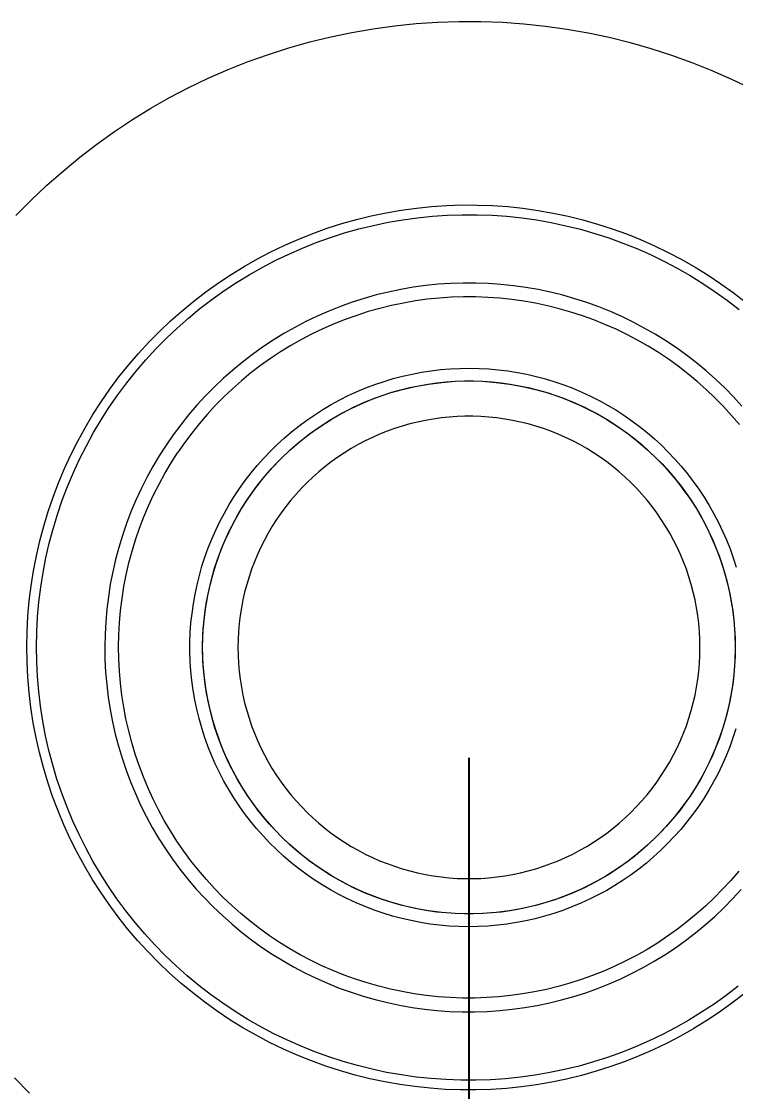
# Model space of a CAD drawing. Header units: millimetres. Extents: x 311 to 4068, y 1050 to 3803.
# Drawn here: x 927.3 to 992.1, y 1212.3 to 1309.3 of the extents above; entities that cross this region are included whole.
import ezdxf

# ---------------------------------------------------------------- set-up
doc = ezdxf.new("R2010")
doc.units = ezdxf.units.MM
doc.layers.add('ZANO_R', color=7, linetype='Continuous', lineweight=0)
doc.layers.add('ZANO_W', color=1, linetype='Continuous', lineweight=0)
doc.styles.get("Standard").update_dxf_attribs({"font": 'ARIALUNI.TTF'})
doc.dimstyles.new('pl i ang', dxfattribs={"dimtxt": 50, "dimasz": 50, "dimexe": 1.25, "dimexo": 0.625, "dimgap": 10, "dimtad": 1, "dimtoh": 1, "dimtxsty": 'Standard', "dimcen": 2.5, "dimclrd": 1, "dimclre": 1, "dimclrt": 1, "dimadec": 0, "dimazin": 0, "dimtfac": 1, "dimtmove": 0, "dimatfit": 3, "dimfxl": 1, "dimarcsym": 1})

# ---------------------------------------------------------------- blocks, each defined once
blk = doc.blocks.new('*D395')
at = {"layer": 'ZANO_W', "color": 1, "lineweight": -2}
for p, q in [((509.58, 1242.57), (509.58, 1161.072)), ((967.877, 1242.567), (967.877, 1161.072)), ((549.58, 1171.072), (927.877, 1171.072))]:
    blk.add_line(p, q, dxfattribs=at)
at = {"layer": 'ZANO_W', "color": 1}
for points in [[(549.58, 1177.739), (549.58, 1164.406), (509.58, 1171.072)], [(927.877, 1164.406), (927.877, 1177.739), (967.877, 1171.072)]]:
    blk.add_solid(points, dxfattribs=at)
at = {"layer": 'ZANO_W', "color": 1, "insert": (738.729, 1201.509), "char_height": 40, "attachment_point": 5}
blk.add_mtext('458', dxfattribs=at)

msp = doc.modelspace()

# ---------------------------------------------------------------- linework, layer by layer
at = {"layer": 'ZANO_R'}
for p, q in [((963.083, 1309.101), (965.037, 1309.233)), ((965.037, 1309.233), (966.995, 1309.297)), ((966.995, 1309.297), (968.953, 1309.294)), ((968.953, 1309.294), (970.91, 1309.223)), ((970.91, 1309.223), (972.864, 1309.085)), ((955.347, 1307.903), (957.264, 1308.302)), ((957.264, 1308.302), (959.194, 1308.635)), ((959.194, 1308.635), (961.134, 1308.902)), ((961.134, 1308.902), (963.083, 1309.101)), ((972.864, 1309.085), (974.812, 1308.879)), ((974.812, 1308.879), (976.751, 1308.606)), ((976.751, 1308.606), (978.68, 1308.267)), ((978.68, 1308.267), (980.596, 1307.861)), ((951.559, 1306.906), (953.444, 1307.437)), ((953.444, 1307.437), (955.347, 1307.903)), ((980.596, 1307.861), (982.497, 1307.389)), ((982.497, 1307.389), (984.381, 1306.851)), ((947.849, 1305.651), (949.693, 1306.31)), ((949.693, 1306.31), (951.559, 1306.906)), ((984.381, 1306.851), (986.245, 1306.25)), ((986.245, 1306.25), (988.087, 1305.584)), ((946.029, 1304.928), (947.849, 1305.651)), ((988.087, 1305.584), (989.905, 1304.855)), ((944.234, 1304.142), (946.029, 1304.928)), ((989.905, 1304.855), (991.696, 1304.063)), ((942.468, 1303.295), (944.234, 1304.142)), ((991.696, 1304.063), (993.459, 1303.211)), ((939.029, 1301.421), (940.733, 1302.388)), ((940.733, 1302.388), (942.468, 1303.295)), ((937.36, 1300.396), (939.029, 1301.421)), ((935.727, 1299.315), (937.36, 1300.396)), ((934.133, 1298.177), (935.727, 1299.315)), ((932.579, 1296.985), (934.133, 1298.177)), ((931.067, 1295.74), (932.579, 1296.985)), ((929.599, 1294.444), (931.067, 1295.74)), ((928.176, 1293.097), (929.599, 1294.444)), ((926.801, 1291.703), (928.176, 1293.097)), ((959.022, 1291.676), (960.377, 1291.958)), ((960.377, 1291.958), (961.741, 1292.194)), ((961.741, 1292.194), (963.112, 1292.382)), ((963.112, 1292.382), (964.489, 1292.523)), ((964.489, 1292.523), (965.871, 1292.616)), ((964.564, 1291.645), (965.915, 1291.736)), ((965.871, 1292.616), (967.254, 1292.661)), ((965.915, 1291.736), (967.268, 1291.781)), ((967.254, 1292.661), (968.638, 1292.659)), ((967.268, 1291.781), (968.622, 1291.778)), ((968.622, 1291.778), (969.975, 1291.729)), ((968.638, 1292.659), (970.022, 1292.609)), ((969.975, 1291.729), (971.325, 1291.634)), ((970.022, 1292.609), (971.402, 1292.511)), ((971.402, 1292.511), (972.779, 1292.366)), ((972.779, 1292.366), (974.15, 1292.173)), ((974.15, 1292.173), (975.513, 1291.933)), ((975.513, 1291.933), (976.867, 1291.646)), ((955.026, 1290.55), (956.345, 1290.971)), ((956.345, 1290.971), (957.677, 1291.347)), ((957.677, 1291.347), (959.022, 1291.676)), ((957.901, 1290.495), (959.216, 1290.817)), ((959.216, 1290.817), (960.542, 1291.093)), ((960.542, 1291.093), (961.876, 1291.323)), ((961.876, 1291.323), (963.217, 1291.507)), ((963.217, 1291.507), (964.564, 1291.645)), ((971.325, 1291.634), (972.671, 1291.491)), ((972.671, 1291.491), (974.012, 1291.303)), ((974.012, 1291.303), (975.345, 1291.068)), ((975.345, 1291.068), (976.67, 1290.787)), ((976.67, 1290.787), (977.984, 1290.461)), ((976.867, 1291.646), (978.211, 1291.312)), ((978.211, 1291.312), (979.542, 1290.933)), ((979.542, 1290.933), (980.859, 1290.507)), ((952.436, 1289.573), (953.723, 1290.084)), ((953.723, 1290.084), (955.026, 1290.55)), ((955.309, 1289.716), (956.598, 1290.128)), ((956.598, 1290.128), (957.901, 1290.495)), ((977.984, 1290.461), (979.286, 1290.09)), ((979.286, 1290.09), (980.574, 1289.674)), ((980.859, 1290.507), (982.161, 1290.037)), ((982.161, 1290.037), (983.446, 1289.521)), ((949.92, 1288.419), (951.168, 1289.018)), ((951.168, 1289.018), (952.436, 1289.573)), ((952.776, 1288.76), (954.034, 1289.26)), ((954.034, 1289.26), (955.309, 1289.716)), ((980.574, 1289.674), (981.847, 1289.214)), ((981.847, 1289.214), (983.104, 1288.71)), ((983.446, 1289.521), (984.712, 1288.962)), ((984.712, 1288.962), (985.958, 1288.359)), ((948.693, 1287.778), (949.92, 1288.419)), ((950.315, 1287.632), (951.535, 1288.217)), ((951.535, 1288.217), (952.776, 1288.76)), ((983.104, 1288.71), (984.342, 1288.163)), ((984.342, 1288.163), (985.561, 1287.573)), ((985.958, 1288.359), (987.183, 1287.714)), ((946.31, 1286.371), (947.49, 1287.095)), ((947.49, 1287.095), (948.693, 1287.778)), ((947.937, 1286.337), (949.115, 1287.005)), ((949.115, 1287.005), (950.315, 1287.632)), ((985.561, 1287.573), (986.759, 1286.942)), ((986.759, 1286.942), (987.934, 1286.27)), ((987.183, 1287.714), (988.384, 1287.027)), ((988.384, 1287.027), (989.561, 1286.299)), ((945.156, 1285.606), (946.31, 1286.371)), ((946.784, 1285.628), (947.937, 1286.337)), ((987.934, 1286.27), (989.085, 1285.558)), ((989.561, 1286.299), (990.713, 1285.53)), ((944.029, 1284.802), (945.156, 1285.606)), ((945.655, 1284.88), (946.784, 1285.628)), ((961.7, 1285.01), (960.584, 1284.777)), ((962.824, 1285.204), (961.7, 1285.01)), ((963.953, 1285.359), (962.824, 1285.204)), ((965.087, 1285.475), (963.953, 1285.359)), ((966.225, 1285.552), (965.087, 1285.475)), ((967.364, 1285.589), (966.225, 1285.552)), ((968.504, 1285.587), (967.364, 1285.589)), ((969.644, 1285.546), (968.504, 1285.587)), ((970.781, 1285.466), (969.644, 1285.546)), ((971.915, 1285.346), (970.781, 1285.466)), ((973.044, 1285.187), (971.915, 1285.346)), ((974.167, 1284.989), (973.044, 1285.187)), ((975.282, 1284.753), (974.167, 1284.989)), ((989.085, 1285.558), (990.211, 1284.806)), ((990.713, 1285.53), (991.837, 1284.722)), ((941.862, 1283.08), (942.931, 1283.96)), ((942.931, 1283.96), (944.029, 1284.802)), ((943.479, 1283.27), (944.553, 1284.094)), ((944.553, 1284.094), (945.655, 1284.88)), ((958.379, 1284.197), (957.293, 1283.851)), ((959.477, 1284.506), (958.379, 1284.197)), ((960.584, 1284.777), (959.477, 1284.506)), ((963.016, 1283.964), (961.935, 1283.777)), ((964.102, 1284.113), (963.016, 1283.964)), ((965.194, 1284.225), (964.102, 1284.113)), ((966.288, 1284.298), (965.194, 1284.225)), ((967.384, 1284.334), (966.288, 1284.298)), ((968.481, 1284.333), (967.384, 1284.334)), ((969.577, 1284.293), (968.481, 1284.333)), ((970.671, 1284.215), (969.577, 1284.293)), ((971.761, 1284.1), (970.671, 1284.215)), ((972.847, 1283.948), (971.761, 1284.1)), ((973.928, 1283.757), (972.847, 1283.948)), ((976.388, 1284.478), (975.282, 1284.753)), ((977.485, 1284.166), (976.388, 1284.478)), ((978.57, 1283.815), (977.485, 1284.166)), ((990.211, 1284.806), (991.311, 1284.016)), ((991.311, 1284.016), (992.382, 1283.189)), ((991.837, 1284.722), (992.932, 1283.876)), ((940.825, 1282.164), (941.862, 1283.08)), ((942.434, 1282.409), (943.479, 1283.27)), ((955.16, 1283.046), (954.116, 1282.589)), ((956.22, 1283.467), (955.16, 1283.046)), ((957.293, 1283.851), (956.22, 1283.467)), ((958.74, 1282.996), (957.696, 1282.662)), ((959.796, 1283.293), (958.74, 1282.996)), ((960.861, 1283.554), (959.796, 1283.293)), ((961.935, 1283.777), (960.861, 1283.554)), ((975.001, 1283.53), (973.928, 1283.757)), ((976.065, 1283.266), (975.001, 1283.53)), ((977.12, 1282.965), (976.065, 1283.266)), ((979.642, 1283.428), (978.57, 1283.815)), ((980.7, 1283.003), (979.642, 1283.428)), ((981.743, 1282.543), (980.7, 1283.003)), ((939.819, 1281.212), (940.825, 1282.164)), ((941.419, 1281.513), (942.434, 1282.409)), ((953.088, 1282.096), (952.078, 1281.567)), ((954.116, 1282.589), (953.088, 1282.096)), ((956.663, 1282.292), (955.644, 1281.888)), ((957.696, 1282.662), (956.663, 1282.292)), ((978.163, 1282.628), (977.12, 1282.965)), ((979.195, 1282.255), (978.163, 1282.628)), ((980.213, 1281.847), (979.195, 1282.255)), ((982.769, 1282.046), (981.743, 1282.543)), ((983.778, 1281.515), (982.769, 1282.046)), ((938.847, 1280.226), (939.819, 1281.212)), ((940.436, 1280.583), (941.419, 1281.513)), ((952.078, 1281.567), (951.086, 1281.005)), ((954.639, 1281.448), (953.65, 1280.974)), ((955.644, 1281.888), (954.639, 1281.448)), ((981.216, 1281.404), (980.213, 1281.847)), ((982.203, 1280.926), (981.216, 1281.404)), ((984.767, 1280.949), (983.778, 1281.515)), ((937.91, 1279.208), (938.847, 1280.226)), ((939.485, 1279.619), (940.436, 1280.583)), ((950.115, 1280.408), (949.164, 1279.778)), ((951.086, 1281.005), (950.115, 1280.408)), ((952.678, 1280.466), (951.724, 1279.924)), ((953.65, 1280.974), (952.678, 1280.466)), ((983.174, 1280.415), (982.203, 1280.926)), ((984.126, 1279.87), (983.174, 1280.415)), ((985.737, 1280.349), (984.767, 1280.949)), ((986.685, 1279.716), (985.737, 1280.349)), ((937.008, 1278.158), (937.91, 1279.208)), ((938.568, 1278.623), (939.485, 1279.619)), ((948.236, 1279.116), (947.332, 1278.422)), ((949.164, 1279.778), (948.236, 1279.116)), ((950.79, 1279.35), (949.875, 1278.744)), ((951.724, 1279.924), (950.79, 1279.35)), ((985.058, 1279.293), (984.126, 1279.87)), ((985.971, 1278.684), (985.058, 1279.293)), ((987.611, 1279.051), (986.685, 1279.716)), ((936.143, 1277.077), (937.008, 1278.158)), ((937.686, 1277.595), (938.568, 1278.623)), ((947.332, 1278.422), (946.451, 1277.698)), ((949.875, 1278.744), (948.983, 1278.107)), ((986.861, 1278.044), (985.971, 1278.684)), ((988.513, 1278.354), (987.611, 1279.051)), ((989.391, 1277.626), (988.513, 1278.354)), ((936.84, 1276.538), (937.686, 1277.595)), ((946.451, 1277.698), (945.597, 1276.943)), ((948.112, 1277.44), (947.266, 1276.743)), ((948.983, 1278.107), (948.112, 1277.44)), ((961.864, 1277.148), (962.716, 1277.341)), ((962.716, 1277.341), (963.575, 1277.504)), ((963.575, 1277.504), (964.438, 1277.638)), ((964.438, 1277.638), (965.305, 1277.742)), ((965.305, 1277.742), (966.176, 1277.816)), ((966.176, 1277.816), (967.048, 1277.86)), ((967.048, 1277.86), (967.922, 1277.873)), ((967.922, 1277.873), (968.795, 1277.857)), ((968.795, 1277.857), (969.667, 1277.81)), ((969.667, 1277.81), (970.538, 1277.733)), ((970.538, 1277.733), (971.405, 1277.627)), ((971.405, 1277.627), (972.267, 1277.49)), ((972.267, 1277.49), (973.125, 1277.324)), ((973.125, 1277.324), (973.976, 1277.128)), ((987.729, 1277.374), (986.861, 1278.044)), ((988.574, 1276.674), (987.729, 1277.374)), ((990.243, 1276.869), (989.391, 1277.626)), ((935.316, 1275.967), (936.143, 1277.077)), ((936.032, 1275.453), (936.84, 1276.538)), ((945.597, 1276.943), (944.769, 1276.16)), ((947.266, 1276.743), (946.443, 1276.017)), ((958.538, 1276.086), (959.355, 1276.394)), ((959.355, 1276.394), (960.183, 1276.675)), ((960.183, 1276.675), (961.02, 1276.926)), ((961.02, 1276.926), (961.864, 1277.148)), ((962.506, 1276.113), (963.321, 1276.284)), ((963.321, 1276.284), (964.143, 1276.427)), ((964.143, 1276.427), (964.968, 1276.542)), ((964.968, 1276.542), (965.798, 1276.628)), ((965.798, 1276.628), (966.629, 1276.686)), ((966.629, 1276.686), (967.463, 1276.714)), ((967.463, 1276.714), (968.296, 1276.714)), ((968.296, 1276.714), (969.129, 1276.686)), ((969.129, 1276.686), (969.961, 1276.628)), ((969.961, 1276.628), (970.79, 1276.542)), ((970.79, 1276.542), (971.616, 1276.427)), ((971.616, 1276.427), (972.437, 1276.284)), ((972.437, 1276.284), (973.253, 1276.113)), ((973.976, 1277.128), (974.82, 1276.903)), ((974.82, 1276.903), (975.656, 1276.649)), ((975.656, 1276.649), (976.483, 1276.366)), ((976.483, 1276.366), (977.299, 1276.055)), ((989.393, 1275.945), (988.574, 1276.674)), ((991.069, 1276.082), (990.243, 1276.869)), ((934.528, 1274.829), (935.316, 1275.967)), ((935.261, 1274.34), (936.032, 1275.453)), ((943.968, 1275.348), (943.196, 1274.509)), ((944.769, 1276.16), (943.968, 1275.348)), ((945.647, 1275.263), (944.877, 1274.482)), ((946.443, 1276.017), (945.647, 1275.263)), ((956.157, 1274.994), (956.938, 1275.386)), ((956.938, 1275.386), (957.732, 1275.75)), ((957.732, 1275.75), (958.538, 1276.086)), ((959.316, 1275.149), (960.1, 1275.431)), ((960.1, 1275.431), (960.894, 1275.686)), ((960.894, 1275.686), (961.696, 1275.913)), ((961.696, 1275.913), (962.506, 1276.113)), ((973.253, 1276.113), (974.063, 1275.913)), ((974.063, 1275.913), (974.865, 1275.686)), ((974.865, 1275.686), (975.659, 1275.431)), ((975.659, 1275.431), (976.443, 1275.149)), ((977.299, 1276.055), (978.104, 1275.716)), ((978.104, 1275.716), (978.897, 1275.349)), ((978.897, 1275.349), (979.677, 1274.955)), ((990.187, 1275.189), (989.393, 1275.945)), ((991.866, 1275.268), (991.069, 1276.082)), ((992.636, 1274.427), (991.866, 1275.268)), ((933.78, 1273.664), (934.528, 1274.829)), ((934.529, 1273.201), (935.261, 1274.34)), ((943.196, 1274.509), (942.454, 1273.644)), ((944.877, 1274.482), (944.134, 1273.675)), ((954.637, 1274.132), (955.39, 1274.576)), ((955.39, 1274.576), (956.157, 1274.994)), ((957.027, 1274.142), (957.778, 1274.504)), ((957.778, 1274.504), (958.541, 1274.84)), ((958.541, 1274.84), (959.316, 1275.149)), ((976.443, 1275.149), (977.217, 1274.84)), ((977.217, 1274.84), (977.981, 1274.504)), ((977.981, 1274.504), (978.732, 1274.142)), ((979.677, 1274.955), (980.442, 1274.535)), ((980.442, 1274.535), (981.193, 1274.088)), ((990.955, 1274.406), (990.187, 1275.189)), ((991.695, 1273.596), (990.955, 1274.406)), ((933.072, 1272.475), (933.78, 1273.664)), ((942.454, 1273.644), (941.741, 1272.754)), ((944.134, 1273.675), (943.42, 1272.843)), ((953.181, 1273.167), (953.901, 1273.662)), ((953.901, 1273.662), (954.637, 1274.132)), ((954.855, 1272.905), (955.565, 1273.342)), ((955.565, 1273.342), (956.289, 1273.755)), ((956.289, 1273.755), (957.027, 1274.142)), ((965.354, 1273.365), (964.638, 1273.266)), ((966.074, 1273.44), (965.354, 1273.365)), ((966.795, 1273.49), (966.074, 1273.44)), ((967.518, 1273.515), (966.795, 1273.49)), ((968.241, 1273.515), (967.518, 1273.515)), ((968.964, 1273.49), (968.241, 1273.515)), ((969.685, 1273.44), (968.964, 1273.49)), ((970.405, 1273.365), (969.685, 1273.44)), ((971.121, 1273.266), (970.405, 1273.365)), ((978.732, 1274.142), (979.47, 1273.755)), ((979.47, 1273.755), (980.194, 1273.342)), ((980.194, 1273.342), (980.904, 1272.905)), ((981.193, 1274.088), (981.928, 1273.616)), ((981.928, 1273.616), (982.646, 1273.118)), ((992.407, 1272.761), (991.695, 1273.596)), ((932.405, 1271.262), (933.072, 1272.475)), ((933.836, 1272.038), (934.529, 1273.201)), ((941.741, 1272.754), (941.06, 1271.839)), ((943.42, 1272.843), (942.734, 1271.987)), ((951.795, 1272.104), (952.479, 1272.648)), ((952.479, 1272.648), (953.181, 1273.167)), ((953.483, 1271.958), (954.161, 1272.443)), ((954.161, 1272.443), (954.855, 1272.905)), ((961.131, 1272.401), (960.45, 1272.157)), ((961.82, 1272.622), (961.131, 1272.401)), ((962.515, 1272.82), (961.82, 1272.622)), ((963.218, 1272.993), (962.515, 1272.82)), ((963.925, 1273.141), (963.218, 1272.993)), ((964.638, 1273.266), (963.925, 1273.141)), ((971.834, 1273.141), (971.121, 1273.266)), ((972.541, 1272.993), (971.834, 1273.141)), ((973.243, 1272.82), (972.541, 1272.993)), ((973.939, 1272.622), (973.243, 1272.82)), ((974.628, 1272.401), (973.939, 1272.622)), ((975.308, 1272.157), (974.628, 1272.401)), ((980.904, 1272.905), (981.598, 1272.443)), ((981.598, 1272.443), (982.276, 1271.958)), ((982.646, 1273.118), (983.347, 1272.596)), ((983.347, 1272.596), (984.029, 1272.05)), ((933.185, 1270.851), (933.836, 1272.038)), ((941.06, 1271.839), (940.411, 1270.902)), ((942.734, 1271.987), (942.079, 1271.107)), ((950.486, 1270.948), (951.13, 1271.537)), ((951.13, 1271.537), (951.795, 1272.104)), ((952.179, 1270.918), (952.822, 1271.449)), ((952.822, 1271.449), (953.483, 1271.958)), ((959.117, 1271.597), (958.465, 1271.284)), ((959.779, 1271.888), (959.117, 1271.597)), ((960.45, 1272.157), (959.779, 1271.888)), ((975.98, 1271.888), (975.308, 1272.157)), ((976.642, 1271.597), (975.98, 1271.888)), ((977.294, 1271.284), (976.642, 1271.597)), ((982.276, 1271.958), (982.937, 1271.449)), ((982.937, 1271.449), (983.579, 1270.918)), ((984.029, 1272.05), (984.692, 1271.481)), ((984.692, 1271.481), (985.334, 1270.89)), ((931.781, 1270.026), (932.405, 1271.262)), ((932.574, 1269.643), (933.185, 1270.851)), ((940.411, 1270.902), (939.794, 1269.943)), ((942.079, 1271.107), (941.455, 1270.206)), ((949.862, 1270.336), (950.486, 1270.948)), ((951.555, 1270.365), (952.179, 1270.918)), ((957.196, 1270.589), (956.581, 1270.21)), ((957.825, 1270.947), (957.196, 1270.589)), ((958.465, 1271.284), (957.825, 1270.947)), ((977.934, 1270.947), (977.294, 1271.284)), ((978.563, 1270.589), (977.934, 1270.947)), ((979.178, 1270.21), (978.563, 1270.589)), ((983.579, 1270.918), (984.203, 1270.365)), ((985.334, 1270.89), (985.956, 1270.276)), ((931.2, 1268.77), (931.781, 1270.026)), ((932.006, 1268.414), (932.574, 1269.643)), ((939.794, 1269.943), (939.211, 1268.964)), ((940.862, 1269.283), (941.455, 1270.206)), ((948.679, 1269.051), (949.259, 1269.704)), ((949.259, 1269.704), (949.862, 1270.336)), ((950.366, 1269.197), (950.951, 1269.791)), ((950.951, 1269.791), (951.555, 1270.365)), ((955.979, 1269.81), (955.39, 1269.388)), ((956.581, 1270.21), (955.979, 1269.81)), ((979.78, 1269.81), (979.178, 1270.21)), ((980.368, 1269.388), (979.78, 1269.81)), ((984.203, 1270.365), (984.808, 1269.791)), ((984.808, 1269.791), (985.392, 1269.197)), ((985.956, 1270.276), (986.557, 1269.642)), ((986.557, 1269.642), (987.135, 1268.987)), ((930.663, 1267.494), (931.2, 1268.77)), ((939.211, 1268.964), (938.663, 1267.964)), ((940.301, 1268.341), (940.862, 1269.283)), ((948.121, 1268.379), (948.679, 1269.051)), ((949.261, 1267.949), (949.803, 1268.582)), ((949.803, 1268.582), (950.366, 1269.197)), ((954.26, 1268.487), (953.718, 1268.007)), ((954.817, 1268.947), (954.26, 1268.487)), ((955.39, 1269.388), (954.817, 1268.947)), ((980.942, 1268.947), (980.368, 1269.388)), ((981.499, 1268.487), (980.942, 1268.947)), ((982.04, 1268.007), (981.499, 1268.487)), ((985.392, 1269.197), (985.956, 1268.582)), ((985.956, 1268.582), (986.498, 1267.949)), ((987.135, 1268.987), (987.69, 1268.313)), ((930.17, 1266.201), (930.663, 1267.494)), ((931.48, 1267.166), (932.006, 1268.414)), ((938.663, 1267.964), (938.149, 1266.947)), ((939.773, 1267.379), (940.301, 1268.341)), ((947.078, 1266.978), (947.587, 1267.687)), ((947.587, 1267.687), (948.121, 1268.379)), ((948.741, 1267.297), (949.261, 1267.949)), ((953.194, 1267.509), (952.687, 1266.993)), ((953.718, 1268.007), (953.194, 1267.509)), ((982.565, 1267.509), (982.04, 1268.007)), ((983.072, 1266.993), (982.565, 1267.509)), ((986.498, 1267.949), (987.018, 1267.297)), ((987.69, 1268.313), (988.222, 1267.62)), ((988.222, 1267.62), (988.729, 1266.908)), ((930.998, 1265.901), (931.48, 1267.166)), ((938.149, 1266.947), (937.67, 1265.912)), ((939.278, 1266.4), (939.773, 1267.379)), ((946.593, 1266.251), (947.078, 1266.978)), ((947.771, 1265.942), (948.244, 1266.628)), ((948.244, 1266.628), (948.741, 1267.297)), ((952.687, 1266.993), (952.198, 1266.46)), ((983.561, 1266.46), (983.072, 1266.993)), ((987.018, 1267.297), (987.515, 1266.628)), ((987.515, 1266.628), (987.988, 1265.942)), ((988.729, 1266.908), (989.212, 1266.18)), ((929.722, 1264.891), (930.17, 1266.201)), ((930.56, 1264.62), (930.998, 1265.901)), ((937.67, 1265.912), (937.227, 1264.861)), ((938.818, 1265.405), (939.278, 1266.4)), ((946.133, 1265.508), (946.593, 1266.251)), ((947.321, 1265.24), (947.771, 1265.942)), ((951.728, 1265.911), (951.277, 1265.345)), ((952.198, 1266.46), (951.728, 1265.911)), ((984.031, 1265.911), (983.561, 1266.46)), ((984.482, 1265.345), (984.031, 1265.911)), ((987.988, 1265.942), (988.438, 1265.24)), ((989.212, 1266.18), (989.669, 1265.436)), ((929.319, 1263.566), (929.722, 1264.891)), ((930.166, 1263.325), (930.56, 1264.62)), ((937.227, 1264.861), (936.821, 1263.796)), ((938.392, 1264.394), (938.818, 1265.405)), ((945.292, 1263.977), (945.699, 1264.75)), ((945.699, 1264.75), (946.133, 1265.508)), ((946.896, 1264.522), (947.321, 1265.24)), ((950.846, 1264.765), (950.435, 1264.17)), ((951.277, 1265.345), (950.846, 1264.765)), ((984.913, 1264.765), (984.482, 1265.345)), ((985.324, 1264.17), (984.913, 1264.765)), ((988.438, 1265.24), (988.863, 1264.522)), ((989.669, 1265.436), (990.1, 1264.676)), ((990.1, 1264.676), (990.505, 1263.902)), ((936.821, 1263.796), (936.452, 1262.717)), ((938.002, 1263.369), (938.392, 1264.394)), ((944.912, 1263.191), (945.292, 1263.977)), ((946.121, 1263.046), (946.496, 1263.791)), ((946.496, 1263.791), (946.896, 1264.522)), ((950.435, 1264.17), (950.045, 1263.561)), ((985.714, 1263.561), (985.324, 1264.17)), ((988.863, 1264.522), (989.263, 1263.791)), ((989.263, 1263.791), (989.638, 1263.046)), ((990.505, 1263.902), (990.882, 1263.114)), ((928.962, 1262.229), (929.319, 1263.566)), ((929.817, 1262.017), (930.166, 1263.325)), ((936.452, 1262.717), (936.121, 1261.626)), ((937.647, 1262.332), (938.002, 1263.369)), ((944.559, 1262.392), (944.912, 1263.191)), ((945.772, 1262.289), (946.121, 1263.046)), ((949.676, 1262.938), (949.329, 1262.304)), ((950.045, 1263.561), (949.676, 1262.938)), ((986.083, 1262.938), (985.714, 1263.561)), ((986.43, 1262.304), (986.083, 1262.938)), ((989.638, 1263.046), (989.987, 1262.289)), ((990.882, 1263.114), (991.233, 1262.314)), ((928.652, 1260.88), (928.962, 1262.229)), ((929.514, 1260.697), (929.817, 1262.017)), ((937.328, 1261.282), (937.647, 1262.332)), ((944.234, 1261.581), (944.559, 1262.392)), ((945.45, 1261.52), (945.772, 1262.289)), ((949.004, 1261.658), (948.702, 1261.001)), ((949.329, 1262.304), (949.004, 1261.658)), ((986.755, 1261.658), (986.43, 1262.304)), ((987.057, 1261.001), (986.755, 1261.658)), ((989.987, 1262.289), (990.309, 1261.52)), ((991.233, 1262.314), (991.555, 1261.502)), ((928.389, 1259.521), (928.652, 1260.88)), ((929.256, 1259.368), (929.514, 1260.697)), ((936.121, 1261.626), (935.827, 1260.525)), ((937.045, 1260.222), (937.328, 1261.282)), ((943.668, 1259.928), (943.937, 1260.759)), ((943.937, 1260.759), (944.234, 1261.581)), ((944.886, 1259.951), (945.154, 1260.741)), ((945.154, 1260.741), (945.45, 1261.52)), ((948.702, 1261.001), (948.422, 1260.334)), ((987.337, 1260.334), (987.057, 1261.001)), ((990.309, 1261.52), (990.605, 1260.741)), ((990.605, 1260.741), (990.873, 1259.951)), ((991.555, 1261.502), (991.85, 1260.679)), ((991.85, 1260.679), (992.115, 1259.847)), ((935.827, 1260.525), (935.572, 1259.414)), ((936.799, 1259.154), (937.045, 1260.222)), ((943.428, 1259.088), (943.668, 1259.928)), ((944.645, 1259.153), (944.886, 1259.951)), ((948.422, 1260.334), (948.166, 1259.658)), ((987.593, 1259.658), (987.337, 1260.334)), ((990.873, 1259.951), (991.114, 1259.153)), ((928.172, 1258.154), (928.389, 1259.521)), ((929.045, 1258.031), (929.256, 1259.368)), ((935.572, 1259.414), (935.354, 1258.295)), ((936.59, 1258.077), (936.799, 1259.154)), ((943.218, 1258.24), (943.428, 1259.088)), ((944.431, 1258.347), (944.645, 1259.153)), ((947.933, 1258.973), (947.723, 1258.281)), ((948.166, 1259.658), (947.933, 1258.973)), ((987.826, 1258.973), (987.593, 1259.658)), ((988.036, 1258.281), (987.826, 1258.973)), ((991.114, 1259.153), (991.328, 1258.347)), ((928.003, 1256.78), (928.172, 1258.154)), ((928.879, 1256.687), (929.045, 1258.031)), ((935.354, 1258.295), (935.176, 1257.168)), ((936.419, 1256.994), (936.59, 1258.077)), ((943.037, 1257.385), (943.218, 1258.24)), ((944.246, 1257.535), (944.431, 1258.347)), ((947.723, 1258.281), (947.538, 1257.582)), ((988.221, 1257.582), (988.036, 1258.281)), ((991.328, 1258.347), (991.513, 1257.535)), ((935.176, 1257.168), (935.037, 1256.037)), ((936.285, 1255.905), (936.419, 1256.994)), ((942.885, 1256.525), (943.037, 1257.385)), ((944.088, 1256.716), (944.246, 1257.535)), ((947.377, 1256.877), (947.241, 1256.166)), ((947.538, 1257.582), (947.377, 1256.877)), ((988.382, 1256.877), (988.221, 1257.582)), ((988.518, 1256.166), (988.382, 1256.877)), ((991.513, 1257.535), (991.671, 1256.716)), ((927.881, 1255.401), (928.003, 1256.78)), ((928.76, 1255.339), (928.879, 1256.687)), ((935.037, 1256.037), (934.937, 1254.901)), ((936.189, 1254.813), (936.285, 1255.905)), ((942.764, 1255.66), (942.885, 1256.525)), ((943.859, 1255.065), (943.959, 1255.892)), ((943.959, 1255.892), (944.088, 1256.716)), ((947.241, 1256.166), (947.129, 1255.452)), ((988.63, 1255.452), (988.518, 1256.166)), ((991.671, 1256.716), (991.8, 1255.892)), ((991.8, 1255.892), (991.9, 1255.065)), ((927.807, 1254.019), (927.881, 1255.401)), ((928.688, 1253.987), (928.76, 1255.339)), ((934.937, 1254.901), (934.876, 1253.763)), ((942.672, 1254.791), (942.764, 1255.66)), ((943.787, 1254.234), (943.859, 1255.065)), ((947.129, 1255.452), (947.042, 1254.734)), ((988.717, 1254.734), (988.63, 1255.452)), ((991.9, 1255.065), (991.972, 1254.234)), ((927.781, 1252.635), (927.807, 1254.019)), ((928.662, 1252.633), (928.688, 1253.987)), ((936.13, 1253.717), (936.189, 1254.813)), ((942.579, 1253.047), (942.61, 1253.92)), ((942.61, 1253.92), (942.672, 1254.791)), ((943.744, 1253.402), (943.787, 1254.234)), ((946.979, 1254.013), (946.942, 1253.291)), ((947.042, 1254.734), (946.979, 1254.013)), ((988.78, 1254.013), (988.717, 1254.734)), ((988.817, 1253.291), (988.78, 1254.013)), ((991.972, 1254.234), (992.015, 1253.402)), ((934.876, 1253.763), (934.854, 1252.623)), ((936.109, 1252.621), (936.13, 1253.717)), ((942.577, 1252.173), (942.579, 1253.047)), ((943.729, 1252.568), (943.744, 1253.402)), ((946.942, 1253.291), (946.929, 1252.568)), ((988.829, 1252.568), (988.817, 1253.291)), ((992.015, 1253.402), (992.029, 1252.568)), ((927.803, 1251.251), (927.781, 1252.635)), ((928.683, 1251.28), (928.662, 1252.633)), ((934.854, 1252.623), (934.872, 1251.483)), ((936.126, 1251.524), (936.109, 1252.621)), ((942.606, 1251.3), (942.577, 1252.173)), ((943.744, 1251.734), (943.729, 1252.568)), ((946.929, 1252.568), (946.942, 1251.845)), ((988.817, 1251.845), (988.829, 1252.568)), ((992.029, 1252.568), (992.015, 1251.734)), ((927.872, 1249.868), (927.803, 1251.251)), ((928.751, 1249.927), (928.683, 1251.28)), ((934.872, 1251.483), (934.929, 1250.344)), ((936.181, 1250.429), (936.126, 1251.524)), ((942.665, 1250.429), (942.606, 1251.3)), ((943.787, 1250.902), (943.744, 1251.734)), ((946.942, 1251.845), (946.979, 1251.123)), ((946.979, 1251.123), (947.042, 1250.402)), ((988.717, 1250.402), (988.78, 1251.123)), ((988.78, 1251.123), (988.817, 1251.845)), ((992.015, 1251.734), (991.972, 1250.902)), ((934.929, 1250.344), (935.026, 1249.208)), ((936.274, 1249.336), (936.181, 1250.429)), ((942.754, 1249.56), (942.665, 1250.429)), ((943.859, 1250.071), (943.787, 1250.902)), ((943.959, 1249.244), (943.859, 1250.071)), ((947.042, 1250.402), (947.129, 1249.684)), ((988.63, 1249.684), (988.717, 1250.402)), ((991.9, 1250.071), (991.8, 1249.244)), ((991.972, 1250.902), (991.9, 1250.071)), ((927.989, 1248.489), (927.872, 1249.868)), ((928.866, 1248.578), (928.751, 1249.927)), ((935.026, 1249.208), (935.161, 1248.076)), ((936.404, 1248.247), (936.274, 1249.336)), ((942.872, 1248.694), (942.754, 1249.56)), ((944.088, 1248.42), (943.959, 1249.244)), ((947.129, 1249.684), (947.241, 1248.97)), ((988.518, 1248.97), (988.63, 1249.684)), ((991.8, 1249.244), (991.671, 1248.42)), ((928.154, 1247.114), (927.989, 1248.489)), ((929.027, 1247.234), (928.866, 1248.578)), ((935.161, 1248.076), (935.336, 1246.95)), ((936.572, 1247.163), (936.404, 1248.247)), ((943.021, 1247.833), (942.872, 1248.694)), ((944.246, 1247.601), (944.088, 1248.42)), ((947.241, 1248.97), (947.377, 1248.259)), ((947.377, 1248.259), (947.538, 1247.554)), ((988.221, 1247.554), (988.382, 1248.259)), ((988.382, 1248.259), (988.518, 1248.97)), ((991.671, 1248.42), (991.513, 1247.601)), ((928.366, 1245.747), (928.154, 1247.114)), ((929.234, 1245.896), (929.027, 1247.234)), ((936.777, 1246.086), (936.572, 1247.163)), ((943.199, 1246.978), (943.021, 1247.833)), ((944.431, 1246.789), (944.246, 1247.601)), ((947.538, 1247.554), (947.723, 1246.855)), ((988.036, 1246.855), (988.221, 1247.554)), ((991.513, 1247.601), (991.328, 1246.789)), ((935.336, 1246.95), (935.549, 1245.83)), ((943.407, 1246.13), (943.199, 1246.978)), ((943.644, 1245.289), (943.407, 1246.13)), ((944.645, 1245.983), (944.431, 1246.789)), ((947.723, 1246.855), (947.933, 1246.163)), ((947.933, 1246.163), (948.166, 1245.478)), ((987.593, 1245.478), (987.826, 1246.163)), ((987.826, 1246.163), (988.036, 1246.855)), ((991.328, 1246.789), (991.114, 1245.983)), ((928.625, 1244.387), (928.366, 1245.747)), ((929.487, 1244.566), (929.234, 1245.896)), ((935.549, 1245.83), (935.801, 1244.718)), ((937.02, 1245.016), (936.777, 1246.086)), ((943.909, 1244.457), (943.644, 1245.289)), ((944.886, 1245.185), (944.645, 1245.983)), ((945.154, 1244.395), (944.886, 1245.185)), ((948.166, 1245.478), (948.422, 1244.802)), ((987.337, 1244.802), (987.593, 1245.478)), ((990.873, 1245.185), (990.605, 1244.395)), ((991.114, 1245.983), (990.873, 1245.185)), ((992.091, 1245.208), (991.822, 1244.377)), ((928.931, 1243.037), (928.625, 1244.387)), ((929.786, 1243.246), (929.487, 1244.566)), ((935.801, 1244.718), (936.091, 1243.615)), ((937.299, 1243.956), (937.02, 1245.016)), ((944.204, 1243.634), (943.909, 1244.457)), ((945.45, 1243.616), (945.154, 1244.395)), ((948.422, 1244.802), (948.702, 1244.135)), ((987.057, 1244.135), (987.337, 1244.802)), ((990.605, 1244.395), (990.309, 1243.616)), ((991.822, 1244.377), (991.525, 1243.555)), ((930.131, 1241.937), (929.786, 1243.246)), ((936.091, 1243.615), (936.419, 1242.523)), ((937.614, 1242.905), (937.299, 1243.956)), ((944.526, 1242.822), (944.204, 1243.634)), ((945.772, 1242.847), (945.45, 1243.616)), ((948.702, 1244.135), (949.004, 1243.478)), ((949.004, 1243.478), (949.329, 1242.832)), ((986.43, 1242.832), (986.755, 1243.478)), ((986.755, 1243.478), (987.057, 1244.135)), ((990.309, 1243.616), (989.987, 1242.847)), ((991.525, 1243.555), (991.2, 1242.744)), ((929.283, 1241.698), (928.931, 1243.037)), ((936.419, 1242.523), (936.784, 1241.444)), ((937.966, 1241.866), (937.614, 1242.905)), ((944.876, 1242.022), (944.526, 1242.822)), ((946.121, 1242.09), (945.772, 1242.847)), ((949.329, 1242.832), (949.676, 1242.198)), ((986.083, 1242.198), (986.43, 1242.832)), ((989.987, 1242.847), (989.638, 1242.09)), ((991.2, 1242.744), (990.847, 1241.945)), ((929.681, 1240.372), (929.283, 1241.698)), ((930.52, 1240.64), (930.131, 1241.937)), ((936.784, 1241.444), (937.187, 1240.377)), ((938.353, 1240.84), (937.966, 1241.866)), ((945.254, 1241.234), (944.876, 1242.022)), ((946.496, 1241.345), (946.121, 1242.09)), ((946.896, 1240.614), (946.496, 1241.345)), ((949.676, 1242.198), (950.045, 1241.575)), ((950.045, 1241.575), (950.435, 1240.966)), ((985.324, 1240.966), (985.714, 1241.575)), ((985.714, 1241.575), (986.083, 1242.198)), ((989.263, 1241.345), (988.863, 1240.614)), ((989.638, 1242.09), (989.263, 1241.345)), ((990.847, 1241.945), (990.467, 1241.159)), ((930.125, 1239.061), (929.681, 1240.372)), ((930.954, 1239.358), (930.52, 1240.64)), ((937.187, 1240.377), (937.626, 1239.325)), ((938.775, 1239.828), (938.353, 1240.84)), ((945.659, 1240.46), (945.254, 1241.234)), ((946.09, 1239.7), (945.659, 1240.46)), ((947.321, 1239.896), (946.896, 1240.614)), ((950.435, 1240.966), (950.846, 1240.371)), ((950.846, 1240.371), (951.277, 1239.791)), ((984.482, 1239.791), (984.913, 1240.371)), ((984.913, 1240.371), (985.324, 1240.966)), ((988.863, 1240.614), (988.438, 1239.896)), ((990.06, 1240.386), (989.626, 1239.628)), ((990.467, 1241.159), (990.06, 1240.386)), ((931.432, 1238.091), (930.954, 1239.358)), ((939.232, 1238.831), (938.775, 1239.828)), ((946.547, 1238.956), (946.09, 1239.7)), ((947.771, 1239.194), (947.321, 1239.896)), ((951.277, 1239.791), (951.728, 1239.225)), ((984.031, 1239.225), (984.482, 1239.791)), ((988.438, 1239.896), (987.988, 1239.194)), ((989.626, 1239.628), (989.166, 1238.885)), ((930.613, 1237.766), (930.125, 1239.061)), ((937.626, 1239.325), (938.101, 1238.288)), ((939.724, 1237.85), (939.232, 1238.831)), ((947.03, 1238.228), (946.547, 1238.956)), ((948.244, 1238.508), (947.771, 1239.194)), ((948.741, 1237.839), (948.244, 1238.508)), ((951.728, 1239.225), (952.198, 1238.676)), ((952.198, 1238.676), (952.687, 1238.143)), ((983.072, 1238.143), (983.561, 1238.676)), ((983.561, 1238.676), (984.031, 1239.225)), ((987.515, 1238.508), (987.018, 1237.839)), ((987.988, 1239.194), (987.515, 1238.508)), ((989.166, 1238.885), (988.681, 1238.158)), ((931.146, 1236.488), (930.613, 1237.766)), ((931.953, 1236.842), (931.432, 1238.091)), ((938.101, 1238.288), (938.612, 1237.269)), ((940.248, 1236.887), (939.724, 1237.85)), ((947.537, 1237.516), (947.03, 1238.228)), ((948.069, 1236.823), (947.537, 1237.516)), ((949.261, 1237.187), (948.741, 1237.839)), ((952.687, 1238.143), (953.194, 1237.627)), ((953.194, 1237.627), (953.718, 1237.129)), ((982.04, 1237.129), (982.565, 1237.627)), ((982.565, 1237.627), (983.072, 1238.143)), ((987.018, 1237.839), (986.498, 1237.187)), ((988.172, 1237.449), (987.638, 1236.757)), ((988.681, 1238.158), (988.172, 1237.449)), ((931.723, 1235.23), (931.146, 1236.488)), ((932.518, 1235.611), (931.953, 1236.842)), ((938.612, 1237.269), (939.157, 1236.268)), ((940.806, 1235.943), (940.248, 1236.887)), ((948.624, 1236.149), (948.069, 1236.823)), ((949.803, 1236.554), (949.261, 1237.187)), ((950.366, 1235.939), (949.803, 1236.554)), ((953.718, 1237.129), (954.26, 1236.649)), ((954.26, 1236.649), (954.817, 1236.189)), ((980.942, 1236.189), (981.499, 1236.649)), ((981.499, 1236.649), (982.04, 1237.129)), ((985.956, 1236.554), (985.392, 1235.939)), ((986.498, 1237.187), (985.956, 1236.554)), ((987.638, 1236.757), (987.08, 1236.085)), ((933.124, 1234.401), (932.518, 1235.611)), ((939.157, 1236.268), (939.737, 1235.286)), ((941.396, 1235.018), (940.806, 1235.943)), ((949.202, 1235.494), (948.624, 1236.149)), ((949.803, 1234.86), (949.202, 1235.494)), ((950.951, 1235.345), (950.366, 1235.939)), ((954.817, 1236.189), (955.39, 1235.748)), ((955.39, 1235.748), (955.979, 1235.326)), ((979.78, 1235.326), (980.368, 1235.748)), ((980.368, 1235.748), (980.942, 1236.189)), ((985.392, 1235.939), (984.808, 1235.345)), ((987.08, 1236.085), (986.5, 1235.432)), ((932.343, 1233.993), (931.723, 1235.23)), ((939.737, 1235.286), (940.35, 1234.325)), ((942.018, 1234.115), (941.396, 1235.018)), ((950.425, 1234.246), (949.803, 1234.86)), ((951.555, 1234.771), (950.951, 1235.345)), ((952.179, 1234.218), (951.555, 1234.771)), ((955.979, 1235.326), (956.581, 1234.926)), ((956.581, 1234.926), (957.196, 1234.547)), ((957.196, 1234.547), (957.825, 1234.189)), ((977.934, 1234.189), (978.563, 1234.547)), ((978.563, 1234.547), (979.178, 1234.926)), ((979.178, 1234.926), (979.78, 1235.326)), ((984.203, 1234.771), (983.579, 1234.218)), ((984.808, 1235.345), (984.203, 1234.771)), ((985.897, 1234.799), (985.273, 1234.188)), ((986.5, 1235.432), (985.897, 1234.799)), ((933.006, 1232.777), (932.343, 1233.993)), ((933.772, 1233.212), (933.124, 1234.401)), ((940.35, 1234.325), (940.996, 1233.386)), ((942.67, 1233.233), (942.018, 1234.115)), ((951.067, 1233.655), (950.425, 1234.246)), ((951.73, 1233.086), (951.067, 1233.655)), ((952.822, 1233.687), (952.179, 1234.218)), ((953.483, 1233.178), (952.822, 1233.687)), ((957.825, 1234.189), (958.465, 1233.852)), ((958.465, 1233.852), (959.117, 1233.539)), ((959.117, 1233.539), (959.779, 1233.247)), ((975.98, 1233.247), (976.642, 1233.539)), ((976.642, 1233.539), (977.294, 1233.852)), ((977.294, 1233.852), (977.934, 1234.189)), ((982.937, 1233.687), (982.276, 1233.178)), ((983.579, 1234.218), (982.937, 1233.687)), ((984.628, 1233.599), (983.964, 1233.032)), ((985.273, 1234.188), (984.628, 1233.599)), ((933.709, 1231.585), (933.006, 1232.777)), ((934.46, 1232.046), (933.772, 1233.212)), ((940.996, 1233.386), (941.674, 1232.469)), ((943.352, 1232.375), (942.67, 1233.233)), ((952.412, 1232.54), (951.73, 1233.086)), ((954.161, 1232.693), (953.483, 1233.178)), ((954.855, 1232.231), (954.161, 1232.693)), ((959.779, 1233.247), (960.45, 1232.979)), ((960.45, 1232.979), (961.131, 1232.735)), ((961.131, 1232.735), (961.82, 1232.514)), ((973.939, 1232.514), (974.628, 1232.735)), ((974.628, 1232.735), (975.308, 1232.979)), ((975.308, 1232.979), (975.98, 1233.247)), ((981.598, 1232.693), (980.904, 1232.231)), ((982.276, 1233.178), (981.598, 1232.693)), ((983.964, 1233.032), (983.28, 1232.488)), ((934.454, 1230.418), (933.709, 1231.585)), ((935.188, 1230.905), (934.46, 1232.046)), ((941.674, 1232.469), (942.384, 1231.577)), ((942.384, 1231.577), (943.123, 1230.709)), ((944.064, 1231.54), (943.352, 1232.375)), ((953.113, 1232.018), (952.412, 1232.54)), ((953.831, 1231.52), (953.113, 1232.018)), ((955.565, 1231.794), (954.855, 1232.231)), ((956.289, 1231.381), (955.565, 1231.794)), ((961.82, 1232.514), (962.515, 1232.316)), ((962.515, 1232.316), (963.218, 1232.143)), ((963.218, 1232.143), (963.925, 1231.995)), ((963.925, 1231.995), (964.638, 1231.87)), ((964.638, 1231.87), (965.354, 1231.771)), ((965.354, 1231.771), (966.074, 1231.696)), ((966.074, 1231.696), (966.795, 1231.646)), ((966.795, 1231.646), (967.518, 1231.621)), ((967.518, 1231.621), (968.241, 1231.621)), ((968.241, 1231.621), (968.964, 1231.646)), ((968.964, 1231.646), (969.685, 1231.696)), ((969.685, 1231.696), (970.405, 1231.771)), ((970.405, 1231.771), (971.121, 1231.87)), ((971.121, 1231.87), (971.834, 1231.995)), ((971.834, 1231.995), (972.541, 1232.143)), ((972.541, 1232.143), (973.243, 1232.316)), ((973.243, 1232.316), (973.939, 1232.514)), ((980.194, 1231.794), (979.47, 1231.381)), ((980.904, 1232.231), (980.194, 1231.794)), ((982.578, 1231.969), (981.858, 1231.474)), ((983.28, 1232.488), (982.578, 1231.969)), ((992.339, 1232.293), (991.625, 1231.461)), ((935.956, 1229.789), (935.188, 1230.905)), ((943.123, 1230.709), (943.893, 1229.868)), ((944.804, 1230.73), (944.064, 1231.54)), ((945.571, 1229.947), (944.804, 1230.73)), ((954.566, 1231.048), (953.831, 1231.52)), ((955.317, 1230.601), (954.566, 1231.048)), ((957.027, 1230.994), (956.289, 1231.381)), ((957.778, 1230.632), (957.027, 1230.994)), ((958.541, 1230.296), (957.778, 1230.632)), ((977.981, 1230.632), (977.217, 1230.296)), ((978.732, 1230.994), (977.981, 1230.632)), ((979.47, 1231.381), (978.732, 1230.994)), ((981.121, 1231.004), (980.369, 1230.56)), ((981.858, 1231.474), (981.121, 1231.004)), ((990.882, 1230.654), (990.112, 1229.873)), ((991.625, 1231.461), (990.882, 1230.654)), ((991.791, 1229.788), (992.563, 1230.627)), ((935.239, 1229.278), (934.454, 1230.418)), ((936.761, 1228.701), (935.956, 1229.789)), ((943.893, 1229.868), (944.69, 1229.054)), ((946.366, 1229.191), (945.571, 1229.947)), ((956.082, 1230.181), (955.317, 1230.601)), ((956.862, 1229.787), (956.082, 1230.181)), ((957.655, 1229.42), (956.862, 1229.787)), ((959.316, 1229.987), (958.541, 1230.296)), ((960.1, 1229.705), (959.316, 1229.987)), ((960.894, 1229.45), (960.1, 1229.705)), ((975.659, 1229.705), (974.865, 1229.45)), ((976.443, 1229.987), (975.659, 1229.705)), ((977.217, 1230.296), (976.443, 1229.987)), ((978.821, 1229.75), (978.027, 1229.386)), ((979.602, 1230.142), (978.821, 1229.75)), ((980.369, 1230.56), (979.602, 1230.142)), ((990.112, 1229.873), (989.315, 1229.119)), ((990.99, 1228.976), (991.791, 1229.788)), ((936.062, 1228.165), (935.239, 1229.278)), ((937.603, 1227.641), (936.761, 1228.701)), ((944.69, 1229.054), (945.516, 1228.267)), ((947.185, 1228.462), (946.366, 1229.191)), ((958.46, 1229.081), (957.655, 1229.42)), ((959.276, 1228.77), (958.46, 1229.081)), ((960.103, 1228.487), (959.276, 1228.77)), ((961.696, 1229.223), (960.894, 1229.45)), ((962.506, 1229.023), (961.696, 1229.223)), ((963.321, 1228.852), (962.506, 1229.023)), ((964.143, 1228.709), (963.321, 1228.852)), ((964.968, 1228.594), (964.143, 1228.709)), ((971.616, 1228.709), (970.79, 1228.594)), ((972.437, 1228.852), (971.616, 1228.709)), ((973.253, 1229.023), (972.437, 1228.852)), ((974.063, 1229.223), (973.253, 1229.023)), ((974.865, 1229.45), (974.063, 1229.223)), ((976.403, 1228.741), (975.576, 1228.461)), ((977.221, 1229.05), (976.403, 1228.741)), ((978.027, 1229.386), (977.221, 1229.05)), ((989.315, 1229.119), (988.493, 1228.393)), ((990.162, 1228.193), (990.99, 1228.976)), ((936.923, 1227.081), (936.062, 1228.165)), ((945.516, 1228.267), (946.368, 1227.51)), ((948.03, 1227.762), (947.185, 1228.462)), ((948.898, 1227.092), (948.03, 1227.762)), ((960.939, 1228.233), (960.103, 1228.487)), ((961.783, 1228.008), (960.939, 1228.233)), ((962.634, 1227.812), (961.783, 1228.008)), ((963.492, 1227.646), (962.634, 1227.812)), ((965.798, 1228.508), (964.968, 1228.594)), ((966.629, 1228.45), (965.798, 1228.508)), ((967.463, 1228.422), (966.629, 1228.45)), ((968.296, 1228.422), (967.463, 1228.422)), ((969.129, 1228.45), (968.296, 1228.422)), ((969.961, 1228.508), (969.129, 1228.45)), ((970.79, 1228.594), (969.961, 1228.508)), ((973.043, 1227.795), (972.184, 1227.632)), ((973.895, 1227.988), (973.043, 1227.795)), ((974.739, 1228.21), (973.895, 1227.988)), ((975.576, 1228.461), (974.739, 1228.21)), ((988.493, 1228.393), (987.647, 1227.696)), ((989.308, 1227.438), (990.162, 1228.193)), ((937.821, 1226.028), (936.923, 1227.081)), ((938.482, 1226.611), (937.603, 1227.641)), ((946.368, 1227.51), (947.246, 1226.782)), ((947.246, 1226.782), (948.148, 1226.085)), ((949.788, 1226.452), (948.898, 1227.092)), ((964.354, 1227.509), (963.492, 1227.646)), ((965.221, 1227.403), (964.354, 1227.509)), ((966.092, 1227.326), (965.221, 1227.403)), ((966.964, 1227.279), (966.092, 1227.326)), ((967.837, 1227.263), (966.964, 1227.279)), ((968.711, 1227.276), (967.837, 1227.263)), ((969.583, 1227.32), (968.711, 1227.276)), ((970.454, 1227.394), (969.583, 1227.32)), ((971.321, 1227.498), (970.454, 1227.394)), ((972.184, 1227.632), (971.321, 1227.498)), ((986.776, 1227.029), (985.884, 1226.392)), ((987.647, 1227.696), (986.776, 1227.029)), ((988.427, 1226.714), (989.308, 1227.438)), ((938.755, 1225.006), (937.821, 1226.028)), ((939.395, 1225.612), (938.482, 1226.611)), ((948.148, 1226.085), (949.074, 1225.42)), ((950.701, 1225.843), (949.788, 1226.452)), ((951.633, 1225.266), (950.701, 1225.843)), ((984.969, 1225.786), (984.035, 1225.212)), ((985.884, 1226.392), (984.969, 1225.786)), ((986.595, 1225.358), (987.523, 1226.02)), ((987.523, 1226.02), (988.427, 1226.714)), ((939.724, 1224.017), (938.755, 1225.006)), ((940.342, 1224.645), (939.395, 1225.612)), ((949.074, 1225.42), (950.022, 1224.787)), ((952.585, 1224.721), (951.633, 1225.266)), ((984.035, 1225.212), (983.081, 1224.67)), ((985.644, 1224.728), (986.595, 1225.358)), ((940.726, 1223.063), (939.724, 1224.017)), ((941.323, 1223.711), (940.342, 1224.645)), ((950.022, 1224.787), (950.992, 1224.187)), ((950.992, 1224.187), (951.981, 1223.621)), ((953.556, 1224.21), (952.585, 1224.721)), ((954.543, 1223.732), (953.556, 1224.21)), ((982.109, 1224.162), (981.12, 1223.688)), ((983.081, 1224.67), (982.109, 1224.162)), ((983.681, 1223.569), (984.673, 1224.131)), ((984.673, 1224.131), (985.644, 1224.728)), ((941.761, 1222.143), (940.726, 1223.063)), ((942.335, 1222.811), (941.323, 1223.711)), ((951.981, 1223.621), (952.99, 1223.09)), ((952.99, 1223.09), (954.016, 1222.593)), ((955.546, 1223.289), (954.543, 1223.732)), ((956.564, 1222.881), (955.546, 1223.289)), ((957.596, 1222.508), (956.564, 1222.881)), ((980.115, 1223.248), (979.096, 1222.843)), ((981.12, 1223.688), (980.115, 1223.248)), ((981.643, 1222.547), (982.671, 1223.04)), ((982.671, 1223.04), (983.681, 1223.569)), ((942.826, 1221.26), (941.761, 1222.143)), ((943.377, 1221.947), (942.335, 1222.811)), ((944.448, 1221.12), (943.377, 1221.947)), ((954.016, 1222.593), (955.059, 1222.133)), ((955.059, 1222.133), (956.117, 1221.708)), ((958.639, 1222.171), (957.596, 1222.508)), ((959.694, 1221.87), (958.639, 1222.171)), ((977.018, 1222.14), (975.963, 1221.843)), ((978.063, 1222.474), (977.018, 1222.14)), ((979.096, 1222.843), (978.063, 1222.474)), ((979.539, 1221.669), (980.599, 1222.09)), ((980.599, 1222.09), (981.643, 1222.547)), ((943.922, 1220.414), (942.826, 1221.26)), ((945.548, 1220.33), (944.448, 1221.12)), ((956.117, 1221.708), (957.189, 1221.321)), ((957.189, 1221.321), (958.274, 1220.97)), ((958.274, 1220.97), (959.371, 1220.658)), ((960.758, 1221.606), (959.694, 1221.87)), ((961.831, 1221.379), (960.758, 1221.606)), ((962.911, 1221.188), (961.831, 1221.379)), ((963.997, 1221.036), (962.911, 1221.188)), ((965.088, 1220.921), (963.997, 1221.036)), ((966.182, 1220.843), (965.088, 1220.921)), ((970.565, 1220.911), (969.471, 1220.838)), ((971.656, 1221.023), (970.565, 1220.911)), ((972.743, 1221.172), (971.656, 1221.023)), ((973.824, 1221.359), (972.743, 1221.172)), ((974.897, 1221.582), (973.824, 1221.359)), ((975.963, 1221.843), (974.897, 1221.582)), ((976.282, 1220.63), (977.379, 1220.939)), ((977.379, 1220.939), (978.466, 1221.285)), ((978.466, 1221.285), (979.539, 1221.669)), ((991.206, 1221.042), (990.104, 1220.256)), ((992.28, 1221.866), (991.206, 1221.042)), ((992.828, 1221.176), (991.73, 1220.334)), ((945.046, 1219.606), (943.922, 1220.414)), ((946.674, 1219.578), (945.548, 1220.33)), ((959.371, 1220.658), (960.477, 1220.383)), ((960.477, 1220.383), (961.592, 1220.147)), ((961.592, 1220.147), (962.715, 1219.949)), ((962.715, 1219.949), (963.844, 1219.79)), ((967.278, 1220.803), (966.182, 1220.843)), ((968.375, 1220.802), (967.278, 1220.803)), ((969.471, 1220.838), (968.375, 1220.802)), ((972.935, 1219.932), (974.059, 1220.126)), ((974.059, 1220.126), (975.175, 1220.359)), ((975.175, 1220.359), (976.282, 1220.63)), ((990.104, 1220.256), (988.975, 1219.508)), ((991.73, 1220.334), (990.603, 1219.53)), ((946.198, 1218.837), (945.046, 1219.606)), ((947.825, 1218.866), (946.674, 1219.578)), ((963.844, 1219.79), (964.978, 1219.67)), ((964.978, 1219.67), (966.115, 1219.59)), ((966.115, 1219.59), (967.254, 1219.549)), ((967.254, 1219.549), (968.395, 1219.547)), ((968.395, 1219.547), (969.534, 1219.584)), ((969.534, 1219.584), (970.671, 1219.661)), ((970.671, 1219.661), (971.806, 1219.777)), ((971.806, 1219.777), (972.935, 1219.932)), ((988.975, 1219.508), (987.821, 1218.799)), ((990.603, 1219.53), (989.449, 1218.765)), ((947.375, 1218.109), (946.198, 1218.837)), ((948.576, 1217.422), (947.375, 1218.109)), ((949, 1218.194), (947.825, 1218.866)), ((950.198, 1217.563), (949, 1218.194)), ((986.644, 1218.131), (985.444, 1217.504)), ((987.821, 1218.799), (986.644, 1218.131)), ((988.269, 1218.041), (987.066, 1217.358)), ((989.449, 1218.765), (988.269, 1218.041)), ((949.801, 1216.776), (948.576, 1217.422)), ((951.417, 1216.973), (950.198, 1217.563)), ((985.444, 1217.504), (984.223, 1216.919)), ((987.066, 1217.358), (985.839, 1216.716)), ((951.047, 1216.174), (949.801, 1216.776)), ((952.313, 1215.614), (951.047, 1216.174)), ((952.655, 1216.426), (951.417, 1216.973)), ((953.912, 1215.922), (952.655, 1216.426)), ((982.983, 1216.376), (981.725, 1215.876)), ((984.223, 1216.919), (982.983, 1216.376)), ((984.591, 1216.118), (983.323, 1215.563)), ((985.839, 1216.716), (984.591, 1216.118)), ((953.598, 1215.099), (952.313, 1215.614)), ((954.9, 1214.629), (953.598, 1215.099)), ((955.185, 1215.462), (953.912, 1215.922)), ((956.473, 1215.046), (955.185, 1215.462)), ((980.45, 1215.42), (979.161, 1215.008)), ((981.725, 1215.876), (980.45, 1215.42)), ((983.323, 1215.563), (982.036, 1215.052)), ((956.217, 1214.203), (954.9, 1214.629)), ((957.548, 1213.824), (956.217, 1214.203)), ((957.775, 1214.675), (956.473, 1215.046)), ((959.089, 1214.349), (957.775, 1214.675)), ((960.414, 1214.068), (959.089, 1214.349)), ((976.542, 1214.319), (975.217, 1214.043)), ((977.858, 1214.641), (976.542, 1214.319)), ((979.161, 1215.008), (977.858, 1214.641)), ((979.414, 1214.165), (978.082, 1213.789)), ((980.733, 1214.586), (979.414, 1214.165)), ((982.036, 1215.052), (980.733, 1214.586)), ((928.041, 1212.171), (926.671, 1213.57)), ((958.892, 1213.49), (957.548, 1213.824)), ((960.246, 1213.203), (958.892, 1213.49)), ((961.609, 1212.963), (960.246, 1213.203)), ((961.747, 1213.833), (960.414, 1214.068)), ((963.088, 1213.645), (961.747, 1213.833)), ((964.434, 1213.502), (963.088, 1213.645)), ((965.784, 1213.407), (964.434, 1213.502)), ((967.137, 1213.358), (965.784, 1213.407)), ((968.491, 1213.355), (967.137, 1213.358)), ((969.844, 1213.4), (968.491, 1213.355)), ((971.195, 1213.491), (969.844, 1213.4)), ((972.542, 1213.629), (971.195, 1213.491)), ((973.883, 1213.813), (972.542, 1213.629)), ((975.217, 1214.043), (973.883, 1213.813)), ((975.382, 1213.178), (974.018, 1212.942)), ((976.737, 1213.46), (975.382, 1213.178)), ((978.082, 1213.789), (976.737, 1213.46)), ((962.98, 1212.77), (961.609, 1212.963)), ((964.356, 1212.625), (962.98, 1212.77)), ((965.737, 1212.527), (964.356, 1212.625)), ((967.121, 1212.477), (965.737, 1212.527)), ((968.505, 1212.475), (967.121, 1212.477)), ((969.888, 1212.52), (968.505, 1212.475)), ((971.269, 1212.613), (969.888, 1212.52)), ((972.646, 1212.754), (971.269, 1212.613)), ((974.018, 1212.942), (972.646, 1212.754))]:
    msp.add_line(p, q, dxfattribs=at)
msp.add_circle((967.877, 1252.567), 24.148, dxfattribs=at)

# ---------------------------------------------------------------- dimensions: what is measured, and where the dimension line sits
at = {"layer": 'ZANO_W'}
dim = msp.add_linear_dim(base=(967.877, 1171.072), p1=(509.58, 1252.57), p2=(967.877, 1252.567), dimstyle='pl i ang', override={"dimtxt": 40, "dimasz": 40, "dimexe": 10, "dimexo": 10, "dimtoh": 0, "dimdec": 0, "dimtdec": 0, "dimtmove": 1}, dxfattribs=at)
dim.commit()
dim.dimension.update_dxf_attribs({"geometry": '*D395', "text_midpoint": (738.729, 1201.509)})

doc.saveas('drawing.dxf')
